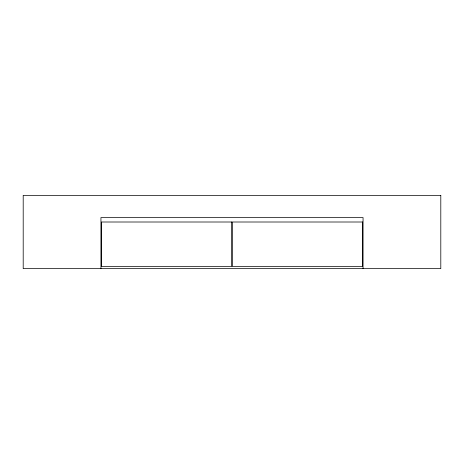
<?xml version="1.0" encoding="UTF-8"?>
<svg xmlns="http://www.w3.org/2000/svg" width="464" height="464" viewBox="0 0 464 464"><rect width="100%" height="100%" fill="white"/><g stroke="black" fill="none" stroke-linecap="round" stroke-linejoin="round"><path stroke-width="0.7" d="M363.057 268.65L363.057 217.564L100.943 217.564L100.943 268.65M440.8 195.35L23.2 195.35L23.2 268.65L440.8 268.65L440.8 195.35M231.78 222.007L101.39 222.007L101.39 266.429L231.78 266.429L231.78 222.007M362.61 222.007L232.22 222.007L232.22 266.429L362.61 266.429L362.61 222.007"/></g></svg>
